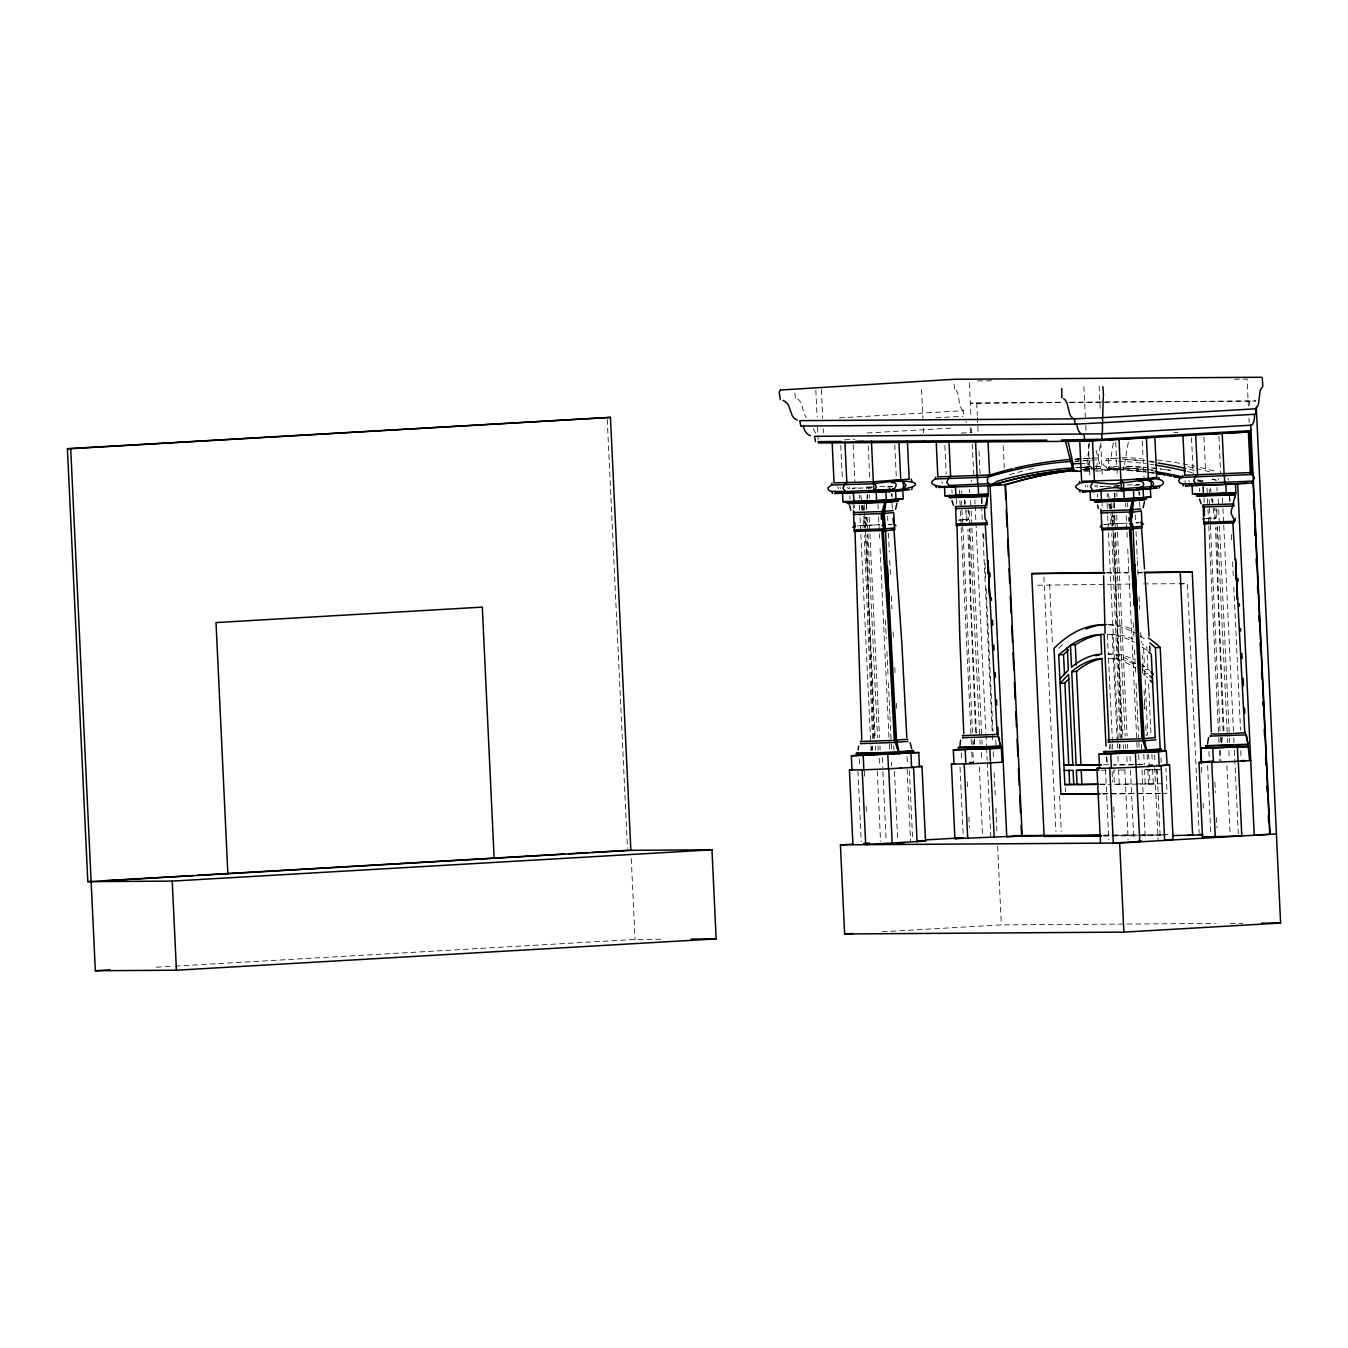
<?xml version="1.0" encoding="UTF-8"?>
<svg xmlns="http://www.w3.org/2000/svg" width="1348" height="1348" viewBox="0 0 1348 1348"><rect width="100%" height="100%" fill="white"/><g stroke="black" fill="none" stroke-linecap="round" stroke-linejoin="round"><path stroke-width="0.75" stroke-dasharray="5 3.75" d="M863.933 527.236L865.382 524.995L865.062 517.548M1111.51 525.602L1112.959 523.361L1112.639 515.913M872.139 746.27L872.072 750.078M1119.716 744.652L1119.649 748.443M871.752 750.095L871.735 746.286M1119.329 748.46L1119.312 744.669M864.877 527.169L866.781 524.894L866.461 517.447L866.191 524.658M1112.454 525.552L1114.358 523.277L1114.038 515.829M872.476 746.253L872.341 750.061M1120.053 744.618L1119.918 748.426M1114.139 515.829L1113.768 523.125M1221.642 742.529L1221.793 737.508M865.18 526.815L865.77 517.379M866.259 509.527L866.764 501.389M866.899 499.35L867.404 491.194M1112.74 525.198L1113.33 515.762M1113.836 507.91L1114.341 499.754M1114.459 497.715L1114.981 489.577M974.216 739.142L973.879 745.276M837.866 486.645L838.237 488.768M1085.443 485.027L1085.814 487.134M1120.07 737.946L1111.797 533.572M974.604 739.108L974.099 745.259M1222.181 737.491L1221.659 743.641M965.943 520.85L968.757 519.064L968.37 509.746M1094.424 469.896L1086.96 463.56L1089.605 442.869M1096.48 467.79L1100.524 443.896M1109.303 467.048L1108.983 469.003A1696.121 777.729 86.7 0 1 1117.003 469.323M1113.347 443.155L1110.752 458.505L1106.843 458.556L1106.438 460.527C1096.716 465.734 1112.555 470.233 1116.633 467.554M1095.924 471.16L1123.693 469.559L1123.878 466.172L1146.07 467.419M1128.293 442.296L1124.266 466.189L1146.238 467.436M966.887 520.8L966.971 509.83M1214.464 519.182L1216.351 517.362L1215.947 508.129M1213.554 518.812L1214.969 517.447L1214.548 508.213M880.075 524.709L863.209 525.535L862.804 527.287M891.348 487.049L892.376 486.409L879.789 486.577M1090.128 460.612L1088.224 464.453L1091.476 466.846L1091.897 468.716M1117.206 523.58L1110.786 523.9L1110.381 525.669M853.436 488.599L852.526 488.229L858.878 487.639L859.872 488.616M892.376 486.409L886.024 486.999M1100.103 486.611L1106.455 486.005L1107.449 486.999M1203.006 481.067L1202.113 480.697L1202.972 480.545M1103.658 524.49L1105.731 524.288M1139.094 484.926L1133.601 485.381M958.091 520.193L960.164 520.008M1205.668 518.576L1210.908 518.154M857.143 525.956L861.338 525.686M959.153 520.042L968.437 519.452M1104.72 524.338L1108.915 524.069M1206.73 518.424L1216.014 517.834M860.513 525.703L866.427 525.366M962.506 519.789L967.729 519.469M1108.09 524.086L1114.004 523.749M1060.707 402.26L970.324 403.187L1060.606 402.597M839.383 417.88L963.331 410.702L963.668 415.622L965.05 416.144M935.849 417.829L962.978 416.262M1069.015 402.53L1255.982 400.979L1069.116 402.209M867.152 432.994L953.188 428.007M844.64 439.836L855.053 439.229M961.293 433.079L971.706 432.472L970.729 432.472M1090.532 458.269L1075.182 459.129A1722.272 789.726 86.7 0 1 1079.125 458.91M1092.402 458.151L1097.997 457.831M1120.104 457.966L1110.752 458.505A1719.391 788.411 86.7 0 1 1116.666 458.775M1121.974 457.865L1125.698 457.646A1719.391 788.411 86.7 0 1 1141.503 458.489M1123.693 469.559L1101.131 469.694L1100.254 466.341L1077.338 467.621A1703.417 781.082 86.7 0 1 1085.292 467.234L1085.797 469.155L1091.408 468.834M1146.002 469.407A1696.104 777.729 86.7 0 0 1123.929 468.194L1108.983 469.003L1108.932 467.031L1120.525 466.408M1083.101 469.239L1095.149 468.615M1096.649 468.514L1100.76 468.278L1095.486 448.261M1083.286 470.738L1091.223 470.284M1093.194 470.166L1101.131 469.694M1106.573 467.133L1107.045 469.053L1116.818 469.323M1037.657 585.234L1131.056 584.004M1179.416 584.105L1187.42 583.633L1196.401 774.072M1135.471 663.705A216.539 99.297 86.7 0 0 1113.027 654.454L1108.309 654.083L1107.382 634.487L1117.273 634.554A262.22 120.242 86.7 0 1 1134.106 639.508M1108.309 654.083L1117.829 654.184A216.539 99.297 86.7 0 1 1133.904 659.678M1112.454 741.973L1108.511 658.447L1118.031 658.549A216.539 99.297 86.7 0 1 1134.106 664.059M1139.683 666.856L1144.469 666.569L1143.441 644.529L1142.464 643.872M1149.625 670.647L1147.906 669.282L1143.121 669.568L1142.447 655.28M1148.125 673.663L1143.323 673.933L1147.569 677.774M1142.936 764.501L1113.532 764.939L1142.245 764.754M1146.137 769.826L1149.339 769.641L1149.996 783.811L1135.639 783.913M1148.513 784.064L1147.839 769.893L1161.538 769.556M1159.937 769.641L1147.839 769.893M1124.03 770.045L1113.768 770.112L1114.442 784.283L1133.601 783.913M1162.212 783.727L1145.21 784.081L1144.536 769.91M1162.262 793.551L1167.065 793.281L1165.885 768.276M156.233 967.207L173.033 966.23M175.139 966.112L635.077 939.438L662.104 939.27M882.232 931.788L1001.345 924.88L1215.508 923.464M1093.279 468.733L1100.777 468.312M1075.738 459.095L1081.669 458.775M1083.051 458.691L1092.958 458.151M1075.198 461.117L1090.987 460.258M1075.721 467.722L1081.635 467.402M1083.607 467.284L1091.476 466.846M1082.495 469.34L1093.767 468.716M1085.797 469.155L1085.292 467.217M867.657 487.134L872.982 486.864M1120.542 485.246L1115.234 485.499L1116.296 487.016M869.409 525.198L879.688 524.743M1116.986 523.563L1122.362 523.31M871.937 487.774L852.526 488.229M1119.514 486.139L1100.356 486.645M1122.277 523.344L1127.653 523.075M1127.366 484.96L1139.448 484.69M889.006 524.406L892.073 524.355M888.13 524.473L891.011 524.423M1136.583 522.788L1139.65 522.738M1135.707 522.839L1138.588 522.788M1107.23 469.07L1117.273 469.492M977.704 380.911L992.431 380.81M1234.482 379.226L1247.102 379.142L1248.366 405.933M1173.822 432.489L1178.034 432.472M1080.001 463.594L1086.96 463.56M1084.635 471.244L1092.166 471.193M1106.472 572.479L1129.489 572.327M1137.847 572.277L1142.026 572.243M1107.028 573.102L1127.939 572.967M1138.403 572.883L1142.582 572.866M1143.576 583.92L1176.973 583.701M1179.062 583.701L1187.42 583.633M1103.506 764.754L1109.657 764.72M1145.227 769.657L1149.339 769.641M1100.996 770.197L1107.146 770.163M1100.322 784.132L1108.511 784.081M1099.614 784.384L1111.14 784.317M1114.442 784.283L1157.41 784.014L1156.5 764.653M1102.934 793.702L1162.92 793.298M1102.276 793.955L1108.477 793.905M1110.55 793.905L1135.37 793.736M1137.442 793.719L1160.19 793.568M1104.231 835.069L1160.914 834.698M1163.021 834.682L1171.412 834.631M1103.237 835.406L1113.667 835.339M1115.756 835.322L1140.812 835.153M1142.902 835.137L1165.851 834.985M1103.759 836.013L1110.027 835.979M1112.117 835.962L1137.156 835.794M1139.245 835.777L1160.122 835.642M1230.202 923.38L1242.805 923.296M1110.786 523.9L1110.904 514.211M863.209 525.535L863.327 515.846M1108.932 467.031L1116.97 467.335M1106.438 460.527L1116.548 460.949M1119.211 469.609L1146.305 472.188M1107.382 634.487L1112.471 634.841A262.22 120.242 86.7 0 1 1134.342 642.255M1108.511 658.447L1113.229 658.835A216.539 99.297 86.7 0 1 1135.673 668.069M1164.217 469.424L1160.173 468.919L1164.217 469.424A1688.656 774.308 86.7 0 1 1172.204 470.604L1168.194 470.014M1148.243 472.44L1154.056 473.3M1197.799 480.882L1201.186 481.826M1201.523 482.062L1198.102 479.905M970.577 432.405L969.987 427.03M954.569 388.864L953.98 383.388M1202.028 482.045L1199.922 479.888M963.331 410.702C956.676 405.478 961.326 394.256 954.67 388.932M797.46 398.941C804.031 403.018 801.521 412.32 806.441 417.56M1145.901 649.736L1142.059 647.124L1146.862 646.838L1147.906 669.282M1141.84 664.497L1144.469 666.569M1142.042 668.861L1147.367 673.41M1096.143 487.167L1094.728 485.196M795.421 398.064L794.545 390.549M848.583 488.802L847.336 487.538M868.719 488.633L867.657 487.049M1189.475 481.741L1188.7 480.461M942.522 483.359L941.746 482.079M1097.474 487.167L1096.665 485.179M849.897 488.785L849.088 486.813M1218.693 480.056L1218.238 478.742M971.756 481.657L971.285 480.36M1111.493 508.634L1110.466 503.95M863.916 510.252L862.905 505.567M1110.584 508.685L1109.741 504L1110.331 508.095M863.006 510.302L862.164 505.618M1087.836 487.016L1087.566 485.617M840.276 488.633L839.989 487.235M1109.505 508.735L1108.865 504.034M861.928 510.37L861.305 505.669M1213.065 501.692L1212.61 499.266M965.488 503.31L965.033 500.883M1117.526 486.948L1117.256 485.314M869.949 488.566L869.679 486.931M1212.24 501.742L1211.869 499.316M964.663 503.36L964.292 500.934M1229.41 496.334L1230.067 500.428M981.192 493.874L982.49 502.046M1210.453 487.942L1211.532 496.081M1211.801 498.12L1212.88 506.258M1213.149 508.28L1214.481 518.458M1108.46 493.857L1109.539 501.995M1111.409 516.233L1112.757 526.394M964.224 499.737L965.303 507.876M965.572 509.898L966.92 520.075M860.883 495.491L861.962 503.613M862.231 505.652L862.771 509.729M863.832 517.851L865.18 528.028M1138.824 491.868L1139.009 494.362M1139.565 501.81L1139.936 506.781M891.247 493.503L891.432 495.98M891.988 503.444L892.376 508.415M1249.579 401.35L1249.781 405.546M1248.939 418.284L1249.141 422.413M1229.561 496.873L1229.865 503.158M1231.347 534.667L1231.735 543.076M1232.628 561.981L1233.42 578.781M1233.824 587.189L1240.548 730.026M1240.75 750.684L1241.12 758.638M1222.451 498.002L1222.838 506.41M1222.939 508.516L1223.63 523.243M1223.731 525.349L1233.656 735.671M1233.757 737.777L1234.246 748.292M1234.347 750.381L1238.306 834.513M1218.912 436.179L1220.631 472.71M1218.204 498.929L1218.592 507.337M1218.693 509.426L1219.384 524.136M1219.485 526.242L1229.393 736.294M1229.494 738.384L1229.696 742.596M1216.907 487.555L1217.075 491.009M1228.87 750.769L1229.241 758.705M1216.705 509.561L1217.109 517.952M1217.497 526.36L1227.405 736.412M1227.506 738.519L1227.708 742.714M1226.916 765.63L1230.134 834.041M1209.24 489.324L1209.409 492.795M1209.156 499.636L1209.442 505.938M1209.544 508.044L1210.234 522.738M1210.335 524.844L1220.243 734.896M1220.344 737.002L1220.648 743.304M1220.479 750.752L1220.951 760.761M1206.999 488.347L1207.387 496.721M1207.488 498.811L1207.875 507.202M1207.976 509.291L1208.667 523.968M1208.768 526.057L1218.659 735.62M1218.76 737.71L1219.249 748.191M1219.35 750.28L1219.839 760.761M1203.949 437.038L1205.584 471.547M1214.902 782.295L1215.39 792.658M1216.57 817.545L1217.059 827.908M1199.467 488.161L1199.636 491.632M1208.92 751.426L1209.207 757.424M1207.606 765.63L1210.824 834.041M1191.514 437.763L1193.25 474.311M1201.456 767.45L1201.843 775.858M1203.141 803.189L1203.528 811.614M1185.061 480.545L1185.313 485.836M1196.485 776.178L1198.069 809.659M1198.17 811.749L1199.164 832.676M1160.999 758.082L1161.201 762.277M1142.245 441.099L1143.963 477.647M1156.988 769.017L1160.207 837.428M1154.646 754.998L1155.017 763.002M1154.714 767.737L1158.134 840.293M1139.582 492.037L1139.734 495.491M1148.597 683.975L1151.04 735.553M1151.917 754.122L1152.304 762.378M1152.641 769.607L1153.315 783.795M1144.688 670.95L1147.721 735.368M1148.597 754.071L1149.086 764.451M1144.098 690.446L1144.974 709.014M1145.749 725.51L1146.238 735.823M1147.114 754.391L1147.502 762.648M1135.218 514.801L1135.522 521.103M1136.01 531.601L1137.308 558.914M1137.392 561.004L1138.184 577.803M1139.077 596.709L1139.683 609.313M1140.762 632.431L1141.267 642.929M1142.447 668.136L1142.851 676.544M1144.132 703.841L1144.435 710.143M1143.795 754.341L1144.284 764.737M1141.301 744.214L1141.604 750.516M1142.026 769.893L1145.261 838.304M1127.568 502.77L1127.754 506.983M1133.213 622.506L1134.005 639.306M1134.494 649.82L1135.69 675.028M1136.078 683.419L1137.56 714.929M1137.661 717.035L1138.757 740.136M1138.858 742.243L1139.144 748.544M1138.656 754.61L1139.127 764.552M1125.58 502.905L1125.765 507.101M1126.17 515.509L1126.861 530.202M1126.962 532.308L1127.265 538.61M1127.754 549.108L1136.768 740.254M1136.87 742.36L1137.173 748.662M1115.723 442.178L1117.357 476.686M1130.028 756.009L1130.399 763.996M1130.483 770.096L1133.702 838.507M1116.852 492.947L1117.02 496.418M1116.7 515.34L1117.391 530.05M1117.492 532.157L1127.097 735.907M1127.501 744.298L1127.686 748.511M1114.914 493.452L1115.082 496.923M1126.877 756.683L1127.248 764.619M1114.122 502.871L1114.611 513.369M1114.712 515.475L1115.403 530.168M1115.504 532.275L1125.108 736.025M1125.513 744.433L1125.698 748.629M1124.822 769.472L1128.141 839.956M1111.763 502.989L1112.049 509.291M1112.151 511.398L1112.858 526.091M1112.943 528.197L1122.749 736.16M1123.154 744.551L1123.356 748.763M1107.163 493.503L1107.331 496.974M1107.045 503.444L1107.551 513.959M1107.652 516.048L1108.342 530.758M1108.444 532.864L1118.351 742.917M1112.167 634.2L1113.094 653.797M1113.313 658.178L1117.239 741.686M1117.34 743.776L1117.543 747.955M1117.93 756.312L1118.335 764.653M1118.57 769.843L1119.244 784.014M1099.109 385.932L1100.271 410.382M1100.777 443.037L1102.411 477.546M1112.538 744.062L1112.841 750.314M1110.718 743.826L1111.022 750.078M1112.134 771.629L1112.521 782.025M1113.785 806.862L1114.274 817.225M1097.474 494.076L1097.643 497.53M1109.269 744.719L1109.455 748.881M1106.91 757.34L1107.298 765.344M1106.523 756.632L1106.91 764.973M1105.495 769.472L1108.831 839.939M1088.341 443.762L1089.959 478.27M1083.893 386.556L1085.342 417.206M1085.73 425.446L1086.016 431.63M1065.409 787.704L1065.611 791.866M1049.637 584.543L1052.502 645.237M1059.612 795.91L1061.297 831.48M1043.925 577.096L1055.922 831.497M1003.215 445.716L1004.26 468.042M995.734 739.917L996.037 746.219M981.984 498.49L982.288 504.792M983.669 534.196L984.074 542.604M985.051 563.599L985.759 578.309M986.247 588.806L992.987 731.644M976.727 402.816L977.317 415.42M977.418 417.526L978.109 432.236M979.002 451.159L980.097 474.277M981.277 499.501L981.479 503.697M981.58 505.803L982.271 520.513M982.861 533.117L992.28 732.79M992.381 734.879L992.785 743.287M993.173 751.695L993.543 760.255M994.167 772.724L995.363 797.932M995.852 808.446L997.048 833.671M997.621 846.123L1001.345 924.88M969.38 383.017L970.931 415.993M971.52 428.344L971.706 432.607M972.245 443.88L973.677 474.328M974.874 499.619L975.076 504.068M975.177 505.938L975.868 520.884M975.969 522.754L985.894 733.16M985.978 735.182L986.483 745.764M986.584 747.803L987.174 760.474M987.275 762.53L990.746 836.131M970.627 500.546L971.032 508.954M971.116 511.044L971.824 525.754M971.908 527.86L981.816 737.912M981.917 740.018L982.119 744.214M969.347 489.172L969.498 492.627M981.293 752.386L981.664 760.339M969.145 511.178L969.835 525.889M969.937 527.978L979.827 738.03M979.929 740.136L980.131 744.332M979.339 767.248L982.557 835.659M961.68 490.958L961.832 494.413M961.579 501.254L961.882 507.556M961.966 509.662L962.674 524.372M962.758 526.461L972.481 732.318M972.868 740.726L973.071 744.922M972.902 752.386L973.374 762.378M959.422 489.964L959.81 498.339M959.911 500.445L960.315 508.819M960.416 510.909L961.107 525.585M961.191 527.675L971.082 737.238M971.183 739.327L971.672 749.808M971.773 751.898L972.178 760.289M967.241 781.84L967.628 790.13M968.892 817.09L969.38 827.453M951.907 489.779L952.059 493.25M961.343 753.043L961.714 761.047M944.847 445.48L946.195 473.889M960.029 767.248L963.247 835.659M921.56 389.42L922.908 418.268M923.397 428.563L923.599 432.691M894.769 444.756L896.386 479.281M909.411 770.652L912.63 839.063M907.069 756.632L907.44 764.619M907.153 769.354L910.574 841.91M892.005 493.654L892.174 497.126M887.641 516.419L887.843 520.614M888.433 533.218L889.326 552.124M889.731 560.532L890.421 575.242M891.416 596.237L892.005 608.841M893.101 631.942L893.488 640.351M894.769 667.664L895.072 673.966M896.454 703.37L896.757 709.671M893.741 745.832L893.926 750.044M894.465 771.511L897.684 839.922M885.434 619.928L886.327 638.834M886.917 651.438L888.012 674.539M888.399 682.947L889.899 714.457M889.983 716.563L891.18 741.771M891.281 743.86L891.584 750.162M891.365 762.193L891.55 766.169M878.003 504.523L878.205 508.735M878.593 517.126L879.284 531.837M879.385 533.943L879.587 538.138M880.075 548.636L889.191 741.889M889.292 743.995L889.596 750.297M868.247 445.834L869.78 478.304M882.451 757.627L882.923 767.619M882.906 771.73L886.125 840.124M869.275 494.581L869.443 498.035M869.123 516.975L869.814 531.668M869.915 533.774L879.519 737.524M879.924 745.933L880.109 750.128M867.337 495.087L867.505 498.541M879.3 758.301L879.671 766.254M866.545 504.489L866.747 508.685M867.135 517.093L867.826 531.803M867.927 533.892L877.531 737.642M877.936 746.051L878.138 750.246M877.245 771.09L880.564 841.573M864.186 504.624L864.489 510.926M864.59 513.015L865.281 527.725M865.382 529.831L875.189 737.777M875.577 746.185L875.779 750.381M872.544 738.519L864.22 535.207M859.586 495.137L859.754 498.608M859.485 505.079L859.973 515.576M860.075 517.683L860.765 532.376M860.866 534.482L870.774 744.534M870.875 746.64L871.061 750.836M853.2 444.671L854.918 481.202M864.456 771.174L864.843 779.464M866.107 806.424L866.511 814.714M849.897 495.693L850.066 499.164M859.35 758.975L859.721 766.961M857.935 771.09L861.254 841.573M840.764 445.396L842.399 479.905M821.37 389.538L822.735 418.386M823.224 428.681L823.409 432.809M815.826 390.111L817.09 416.903M817.579 427.198L818.152 439.549M631.268 858.625L635.077 939.438M607.24 419.498L627.46 848.246M1223.95 730.869L1218.525 601.309L1216.823 527.489M1223.108 730.919L1215.424 527.574M976.373 732.486L970.948 602.927L969.246 529.107M975.531 732.537L967.864 529.208M874.38 738.401L868.955 608.841L867.236 535.038M873.538 738.468L865.854 535.122M853.217 504.691L853.385 508.803M1113.431 533.488L1121.115 736.834A2.292 1.045 86.7 0 1 1121.014 737.996M1114.813 533.404L1116.532 607.223L1121.957 736.783A2.308 1.382 86.4 0 1 1121.789 738.064M1204.084 497.614L1204.185 502.602M1108.528 458.421L1108.73 468.986M1102.091 503.529L1102.142 506.022M956.524 499.232L956.608 504.219M854.514 505.163L854.565 507.657M1058.82 648.118A271.824 124.639 86.7 0 1 1063.437 643.704M1108.41 624.394A271.824 124.639 86.7 0 1 1134.578 630.139M1108.831 624.865A271.824 124.639 86.7 0 1 1136.718 633.931M1140.155 635.986A271.824 124.639 86.7 0 1 1146.996 640.721M866.494 487.049A3.505 1.601 86.7 0 1 866.393 488.583M1114.071 485.432A3.505 1.601 86.7 0 1 1113.97 486.948M1125.024 469.778A1696.121 777.729 86.7 0 1 1145.092 471.716M1151.108 472.508A1696.121 777.729 86.7 0 1 1157.123 473.401M1118.57 467.672A1696.93 778.116 86.7 0 1 1145.851 470.25M1148.007 469.576A1696.104 777.729 86.7 0 1 1154.023 470.166M1122.598 459.095A1719.391 788.411 86.7 0 1 1142.346 460.848M1150.248 461.859A1719.391 788.411 86.7 0 1 1154.191 462.415M1189.644 469.39A1719.391 788.411 86.7 0 1 1195.524 470.873M1118.503 461.067A1713.931 785.901 86.7 0 1 1146.07 463.678M1150.013 464.218A1713.931 785.901 86.7 0 1 1153.939 464.807M1187.318 471.463A1713.931 785.901 86.7 0 1 1195.137 473.451M1009.534 474.749A1715.263 786.507 86.7 0 1 1026.704 470.098M1028.625 469.626A1715.263 786.507 86.7 0 1 1034.388 468.295M1075.064 461.572A1715.263 786.507 86.7 0 1 1078.973 461.185M1082.865 460.831A1715.263 786.507 86.7 0 1 1098.519 459.82M1212.29 479.13A1686.264 773.213 86.7 0 1 1216.284 480.208M1157.292 459.988A1719.391 788.411 86.7 0 1 1180.983 463.493M1182.954 463.864A1719.391 788.411 86.7 0 1 1194.766 466.24M1200.664 467.571A1719.391 788.411 86.7 0 1 1216.368 471.581M1074.457 459.651A1719.391 788.411 86.7 0 1 1078.383 459.247M1084.264 458.708A1719.391 788.411 86.7 0 1 1090.144 458.286M1118.789 469.424A1691.521 775.622 86.7 0 1 1145.969 471.851M1149.844 472.373A1691.521 775.622 86.7 0 1 1153.72 472.929M1084.533 469.289A1698.194 778.689 86.7 0 1 1092.453 468.716M1096.43 468.497A1698.194 778.689 86.7 0 1 1100.389 468.329M1084.803 469.289A1696.104 777.729 86.7 0 1 1100.777 468.346M1125.378 459.651A1715.263 786.507 86.7 0 1 1145.042 460.746M1148.985 461.1A1715.263 786.507 86.7 0 1 1154.882 461.69M1188.313 466.88A1715.263 786.507 86.7 0 1 1194.193 468.11M1196.148 468.531A1715.263 786.507 86.7 0 1 1209.847 471.834M1125.024 467.823A1699.44 779.262 86.7 0 1 1149.187 470.284M1151.192 470.553A1699.44 779.262 86.7 0 1 1155.219 471.143M1197.344 479.972A1699.44 779.262 86.7 0 1 1205.314 482.196M1228.449 480.158A3.505 1.601 86.7 0 1 1228.028 478.338M1212.004 479.062A1688.656 774.308 86.7 0 1 1215.98 480.141M1084.365 467.335A1700.519 779.751 86.7 0 1 1092.301 466.779M1096.278 466.56A1700.519 779.751 86.7 0 1 1100.254 466.374M815.793 433.112A10.986 8.206 86 0 1 813.215 427.788M966.297 422.75A10.413 4.769 86.7 0 1 965.943 421.553M976.323 732.503A2.308 1.382 86.4 0 1 976.34 733.026M1156.079 468.413L1150.198 467.807L1156.213 468.43"/><path stroke-width="1.5" d="M1250.944 429.54L1250.725 430.501M883.698 524.642L884.035 515.543M1131.275 523.024L1131.612 513.925M987.376 498.305L986.921 504.978M1234.903 497.884L1235.324 494.834L1197.53 496.115L1198.608 495.912M858.171 749.977L858.575 746.169M874.043 492.222L873.538 481.809M1102.681 422.935L1102.495 417.678L1255.847 408.781L1258.409 404.585L1260.228 390.094L1262.756 386.404L1262.351 378.215L1261.694 377.255L954.519 379.26L780.829 390.01M1103.473 395.924L1102.967 386.64M1224.793 484.555L1224.304 474.21M861.76 739.698L855.053 532.578M1140.324 487.336L1139.363 489.476L1136.381 489.796L1137.611 489.796M1101.939 439.094L1101.754 433.837L1250.742 425.193M1102.731 417.021L1103.22 396.952M1235.341 520.749L1235.223 518.239M977.839 486.257L977.351 475.861M959.961 745.309L960.568 740.254M1207.538 743.692L1208.6 737.541M896.959 503.242L895.577 509.224M1144.536 501.625L1143.138 507.606M885.973 500.142L884.254 515.003L885.451 528.804L854.261 529.865L855.121 529.713M1133.55 498.524L1132 517.497M1128.95 512.83L1140.93 510.993M852.745 527.27L854.952 526.158M898.779 500.765L884.692 502.433L881.39 514.464A2.241 1.331 86.4 0 0 881.221 515.728L881.39 519.3M1146.356 499.131L1132.269 500.816L1129.793 512.021M1149.777 488.97C1158.421 472.592 1128.697 484.623 1121.25 482.129C1112.302 488.313 1081.264 475.844 1075.468 486.864C1083.657 497.614 1110.836 484.033 1121.553 488.734C1125.782 488.043 1123.238 480.461 1120.929 480.107L1081.635 481.27L1079.714 440.661L1102.698 440.156M885.451 528.82L887.27 572.26M987.983 494.227L987.764 496.452L949.952 497.732L951.031 497.53M1061.702 388.359L1061.904 397.795M1059.865 678.988L1068.357 670.057L1067.296 647.613M1074.07 764.939L1063.943 765.26L1072.84 765.209L1068.56 674.438L1060.084 683.352L1064.869 683.082L1069.015 678.549M845.516 482.938L842.938 488.38L845.584 491.514L873.976 490.369C929.53 491.75 929.126 474.884 873.673 483.747L831.564 484.994L827.975 487.757L828.43 489.863L830.806 491.346L845.584 491.514L846.005 493.435M1097.575 784.401L1064.853 784.62L1058.736 654.842L1071.407 644.58A262.22 120.242 86.7 0 1 1095.705 634.942L1104.063 634.251L1109.067 740.541M1058.736 654.842L1063.538 654.555L1068.492 649.989M1100.76 765.024L1076.142 765.175L1071.744 671.675L1074.171 669.568A216.539 99.297 86.7 0 1 1097.205 658.936L1101.889 658.498L1106.017 746.185M1071.744 671.675L1076.53 671.388L1078.973 669.282A216.539 99.297 86.7 0 1 1102.007 658.65M989.264 475.035C985.388 479.821 987.275 489.004 997.2 481.236A1696.93 778.116 86.7 0 1 1073.766 467.857M1100.76 634.52L1101.687 654.117L1097.002 654.555A216.539 99.297 86.7 0 0 1073.968 665.187L1071.525 667.294L1070.497 645.254L1076.193 644.31A262.22 120.242 86.7 0 1 1100.507 634.672M780.239 390.195L779.178 392.133L780.324 399.648M874.852 490.301L876.335 486.982L874.127 481.725L834.058 482.887L832.137 442.279M1253.017 481.101L1254.483 477.782L1252.696 474.496L1182.314 477.377L1179.601 478.776L1178.641 480.865L1179.803 482.837L1182.634 483.983L1253.017 481.101L1269.782 834.311L1254.23 835.187L1237.649 483.494L1252.781 483.073M1255.713 414.207L1255.847 408.781M893.454 488.498L891.904 489.324C891.365 493.941 901.778 481.489 891.635 482.702L891.011 480.815A2.174 2.056 83.7 0 0 890.472 480.764L889.343 480.815M1182.752 475.406L1182.314 477.377M1150.467 488.97L1150.703 487.049C1160.342 480.966 1142.599 477.63 1139.212 481.084L1138.706 479.231A2.174 2.056 83.7 0 0 1138.049 479.147L1136.92 479.197M1149.659 489.054L1144.84 489.105M949.312 476.922L946.734 482.382L949.38 485.499L988.977 483.696L989.314 485.634M1093.093 481.303L1090.515 486.763L1093.582 491.801M1196.266 475.305L1193.688 480.764L1196.771 485.802M1202.871 519.047L1204.539 518.626M1223.714 484.606L1192.087 485.516L1192.491 494.177L1226.191 493.183L1225.77 484.522L1235.459 483.966L1235.863 492.627L1232.358 506.629A2.191 0.994 86.7 0 0 1232.19 508.095C1228.298 515.661 1237.009 518.104 1233.1 523.715A2.224 1.011 86.7 0 0 1232.982 524.979L1235.071 559.824M1101.838 528.248L1133.028 527.186L1132.371 523.462M832.002 483.022L831.564 484.994M935.798 477.024L935.36 478.978C922.723 485.499 946.751 488.262 949.38 485.499L949.818 487.42M1139.127 489.712L1139.481 487.69C1145.345 487.723 1145.025 480.596 1139.212 481.084M902.823 490.621L905.923 485.28L902.402 480.158M987.241 477.445L988.084 477.091A1713.931 785.901 86.7 0 1 1071.272 461.387M893.758 512.712L894.651 529.579L882.182 531.331A2.241 1.331 86.4 0 0 882.013 532.595L887.86 616.306L894.213 738.367A2.308 1.382 86.4 0 0 894.904 740.322L898.695 752.218L913.91 750.971L912.343 750.482M911.72 489.627L912.158 487.656M1079.58 481.404L1079.141 483.376M1159.297 487.993L1159.735 486.021C1170.367 481.64 1154.73 475.945 1150.4 480.444L1149.895 478.506M891.466 491.346L888.804 491.43L890.034 491.413L889.579 487.892M991.184 485.55L999.205 483.14A1698.194 778.689 86.7 0 1 1073.53 469.845M944.51 487.134L944.931 495.794L988.303 494.244L987.882 485.583L999.744 483.056A1691.521 775.622 86.7 0 1 1074.12 469.829M883.007 530.522L883.749 526.697L881.963 525.383M1159.92 748.865L1161.487 749.353L1146.272 750.6L1143.407 738.721L1142.497 738.637A2.308 1.382 86.4 0 1 1141.84 736.749L1134.106 592.278L1132.438 564.896L1134.308 605.623L1129.59 530.977A2.241 1.331 86.4 0 1 1129.759 529.713L1131.376 525.535L1129.439 523.698M1132.236 511.886L1101.114 512.931L1101.973 512.779M1133.028 527.203L1135.404 580.584M988.522 475.069L988.084 477.091M1101.67 524.692L1100.238 527.001M847.993 503.09L846.881 503.293L886.057 501.978M849.038 503.461L847.959 503.647L885.754 502.383M898.223 499.232L898.695 498.929M949.919 495.339L949.43 495.66M854.312 512.358L853.436 512.51L884.642 511.448M950.003 497.176L948.874 497.378L988.067 496.064M956.305 506.444L955.446 506.595L986.635 505.534M956.406 508.482L955.53 508.634L986.736 507.573M853.469 510.858L854.329 531.432L855.205 531.281M894.583 528.012L882.94 528.955M1095.486 499.636L1095.014 499.94M955.564 507L956.339 525.518L957.198 525.366M1095.57 501.473L1094.458 501.675L1133.634 500.361M1096.615 501.827L1095.52 502.012L1133.331 500.748M1145.8 497.614L1150.788 497.159L1150.366 488.498M1101.889 510.74L1101.013 510.892L1132.202 509.83M1197.58 495.559L1196.451 495.761L1235.644 494.446M1203.983 506.865L1203.107 507.016L1234.313 505.955M1101.046 509.241L1101.906 529.815L1102.782 529.646M1141.335 511.094L1142.228 527.961L1130.584 528.888M1204.708 522.182L1203.831 522.333L1233.656 521.339M1203.141 505.382L1203.899 523.9L1204.775 523.749M861.406 741.349L860.378 741.518L896.605 740.305L899.369 754.105M858.019 752.976L856.822 753.195L898.695 752.218L855.98 753.65L857.227 753.431M963.416 735.418L962.388 735.604L998.565 734.357M963.517 737.524L962.472 737.71L997.941 736.53L1001.379 748.191L1002.036 762.193L1003.249 762.176L990.477 762.85M913.034 750.6L898.156 751.813M960.029 747.062L958.832 747.281L1000.688 746.303L957.99 747.719L959.22 747.517M959.321 749.404L958.074 749.623L1000.772 748.191M1108.983 739.715L1107.955 739.9L1144.182 738.67L1146.946 752.487M1109.084 741.821L1108.056 742.007L1144.284 740.777M1156.079 739.799L1142.868 740.861L1142.666 738.738L1155.388 737.592M1105.596 751.358L1104.4 751.561L1145.985 750.179M1104.804 751.796L1103.557 752.016L1146.272 750.6L1142.868 740.861M1210.976 733.801C1215.205 734.66 1241.862 732.975 1245.198 732.689A2.292 1.045 86.7 0 1 1244.676 730.784L1235.543 558.914L1237.447 599.641L1236.857 589.683M1104.888 753.701L1103.658 753.92L1161.588 751.24L1158.252 751.089M1211.077 735.907L1210.049 736.092L1246.277 734.862M1160.611 748.983L1145.733 750.196M1207.606 745.444L1206.393 745.663L1247.978 744.264L1249.613 760.558L1250.826 760.558M1206.797 745.882L1205.567 746.101L1248.265 744.686L1245.299 732.756M841.304 492.694L834.547 493.452L876.2 492.054L876.604 500.715L853.891 501.641L842.921 501.709L842.517 493.048L853.469 492.98L853.891 501.641M1087.179 491.262L1082.124 491.835L1131.528 489.981M1108.814 439.903L1151.462 437.342M871.431 441.116L873.352 481.725L909.175 479.197L907.356 440.611M868.769 492.323L902.806 490.116L903.211 498.777L876.604 500.715M909.681 489.762L888.804 491.43M842.921 501.709L849.813 501.591M944.931 495.794L951.823 495.676M1119.009 439.499L1120.929 480.107L1148.328 478.506L1156.753 477.563L1154.832 436.954M1159.735 486.021L1122.109 488.717L1122.513 490.638L1137.476 489.796L1137.055 487.858M1126.625 498.895L1133.87 498.541L1133.466 489.863L1148.563 488.701M1192.053 485.078L1185.313 485.836L1247.018 483.41M1150.788 497.159L1101.451 500.007L1101.046 491.346L1090.094 491.43L1090.498 500.091L1097.39 499.973M851.987 769.843L851.329 755.857L857.193 755.183M851.329 755.857L918.763 752.555L919.42 766.54M953.996 763.928L953.322 749.943L959.203 749.269M852.913 844.606L849.409 769.978L852.779 769.59M892.224 843.444L888.703 768.815L862.181 769.893L865.702 844.522L925.52 841.051L921.998 766.422L911.585 767.433L910.928 753.448M1021.11 825.414L1021.615 835.929L954.923 838.675L951.402 764.063L954.772 763.676M1099.564 768.225L1098.906 754.223L1104.77 753.566M1158.505 751.813L1166.323 750.937L1166.997 764.923L1159.162 765.816L1158.505 751.813L1098.906 754.223M1201.557 762.311L1200.9 748.325L1204.809 747.87M1100.49 842.972L1096.969 768.343L1100.339 767.972M1161.15 765.748L1169.575 764.788L1173.097 839.416L1164.672 840.377L1161.15 765.748L1136.061 767.147M1215.273 836.973L1211.768 762.345L1238.273 761.283L1241.794 835.912L1202.5 837.057L1198.979 762.429L1213.621 761.115M1203.511 762.092L1209.392 761.418M954.923 838.675L963.348 837.731M1202.5 837.057L1207.555 836.485M1142.969 497.867L1147.822 497.21M891.062 499.822L900.245 498.844M1138.639 498.187L1144.334 497.833M892.157 499.788L885.215 500.192L885.299 502.029M884.692 502.433L897.768 501.22M882.114 511.6L893.252 510.572M882.215 513.639L893.353 512.611M1139.734 498.17L1132.792 498.558L1132.876 500.394M1132.269 500.816L1145.345 499.586M1129.691 509.965L1140.829 508.954M1130.517 527.321L1141.655 526.31M894.92 740.271L907.811 739.21M895.291 742.495L907.912 741.316M865.18 754.678L869.258 754.425M67.4 448.699L70.703 448.682L95.337 970.745L176.419 970.206L716.159 938.899L711.963 849.796L172.224 881.103L87.822 881.659L67.4 448.699L610.459 417.375L630.864 850.335L91.125 881.626M70.703 448.682L610.459 417.375M801.1 426.035L1076.884 424.131L1255.611 414.24M1061.415 440.021L1101.619 439.229L1250.961 430.635M1201.809 434.326L1249.596 431.916L1086.471 441.217L818.32 442.97L818.253 441.622L841.068 441.47M936.237 442.363L937.854 476.872L989.954 475.001L997.571 472.71A1722.272 789.726 86.7 0 1 1012.921 468.649M1077.338 471.075L1073.362 471.311L1065.19 440.307M988.657 477.091L935.36 478.978M977.654 486.291L997.571 485.128M889.899 491.413L873.858 492.306L889.899 491.413L889.478 489.493L874.532 490.352L874.953 492.256M991.319 485.566L1006.147 484.673A1696.104 777.729 86.7 0 1 1072.873 470.486M1182.904 434.663L1184.808 475.254L1251.5 472.508M1252.225 482.837L1253.421 482.769M1116.346 490.706L1137.476 489.762M1226.191 493.183L1235.863 492.627L1228.618 492.98M1101.67 836.03L1044.127 836.4L1031.726 573.591L1104.383 572.496M1144.671 572.849L1192.239 571.923L1201.253 763.254M1149.81 642.912A271.824 124.639 86.7 0 1 1155.388 647.731L1160.19 647.461L1165.093 751.611M864.927 754.627L868.786 754.408M953.322 749.943L1001.379 748.191M969.515 762.597L973.374 762.378M1200.9 748.325L1248.956 746.573M1076.142 765.175L1101.451 764.771M1098.266 784.148L1077.069 784.536L1076.395 770.365L1097.592 769.978M1250.708 760.558L1238.054 761.232L1237.397 747.247M1064.853 784.62L1074.996 784.3M1103.608 624.663A271.824 124.639 86.7 0 0 1054.035 648.405L1060.91 794.225L1098.805 793.719M87.822 881.659L92.018 881.407M102.515 880.8L192.831 875.56M197.027 875.324L564.559 854.009M568.755 853.756L587.661 852.661M591.856 852.425L627.561 850.352L711.963 849.796M1256.285 407.281L1280.6 923.043L1123.878 932.125L844.623 933.962L840.411 844.859L852.947 844.134M863.377 843.528L869.645 843.157M926.025 839.888L961.512 837.833M1044.127 836.4L1056.124 835.709L1013.207 835.996M1049.485 836.367L1101.148 835.406M1187.268 835.457L1193.25 835.12M1172.642 835.558L1202.618 834.85M840.411 844.859L1119.666 843.022L1276.404 833.94M95.337 970.745L110.031 969.886M844.623 933.962L852.981 933.49M901.576 480.158L888.652 480.848M891.517 481.118L901.863 480.528L903.733 485.398L902.267 490.504L897.263 490.739M999.828 484.572L990.072 485.111L1006.771 836.805L1022.205 835.929L1005.507 484.235M1149.524 480.495L1149.069 478.506L1136.229 479.231M1139.043 479.433L1149.423 478.894M1136.381 489.796L1157.241 488.128L1153.602 488.161M981.041 494.598L988.303 494.244L984.798 508.263A2.191 0.994 86.7 0 0 984.613 509.713L985.051 518.862L986.736 521.187L985.523 525.332A2.224 1.011 86.7 0 0 985.405 526.596L988.253 573.877M879.048 500.512L886.293 500.159L885.889 491.498M884.726 513.487L853.537 514.548M1234.212 503.916L1203.006 504.978M987.461 522.889L956.254 523.951M987.528 524.456L956.339 525.518M885.535 530.371L854.329 531.432M1233.74 522.906L1203.899 523.9M1133.095 528.736L1101.906 529.815M896.555 740.288L895.628 740.221L895.931 742.445L898.274 751.813M896.706 742.411L860.479 743.624M1248.349 746.573L1205.651 748.005M973.997 494.969L981.344 494.615M879.334 500.529L864.776 501.203M1228.904 492.997L1214.363 493.654M1126.911 498.912L1112.353 499.569M966.786 495.289L974.099 494.935M872.105 500.849L858.171 501.439M1119.683 499.232L1105.748 499.822M1137.51 751.746L1141.25 751.594M800.796 425.985L799.752 420.643L1074.44 418.84L1102.495 417.678M815.54 441.672L814.495 436.331L1101.754 433.837M1122.513 490.638L1121.435 490.672L1121.115 480.208M841.27 442.228L863.276 441.453M990.696 762.901L964.191 763.979L967.712 838.591M1148.631 765.209L1152.709 765.041M1136.28 767.197L1109.758 768.259L1113.28 842.888L1139.785 841.809L1135.387 753.161M967.291 495.221L954.586 495.693M1207.741 493.907L1214.868 493.604M961.04 495.457L950.407 495.761M852.593 501.608L859.047 501.372M1208.617 493.84L1204.017 493.975L1205.955 493.958M1100.17 499.973L1106.624 499.754M1202.163 494.076L1194.985 494.025M848.398 501.675L853.773 501.523M1095.975 500.057L1101.35 499.906M855.576 441.369L1046.84 440.122M1067.886 440.543L1073.042 463.645L1080.001 463.594M1080.877 471.261L1073.362 471.311L1073.042 463.645M1153.096 477.596L1156.753 477.563M1235.459 483.966L1237.784 483.949M951.823 487.083L955.479 487.066L955.884 495.727M938.36 487.454L978.21 486.139L978.614 494.8M1121.435 490.672L1122.53 490.655M947.425 495.643L949.363 495.643M956.44 495.592L958.377 495.575M897.734 498.811L903.211 498.777M886.293 500.159L882.788 514.178A2.191 0.994 86.7 0 0 882.62 515.627L883.058 524.776L884.743 527.102L883.53 531.247A2.224 1.011 86.7 0 0 883.412 532.511L885.501 567.356M1133.87 498.541L1130.45 512.375A2.191 0.994 86.7 0 0 1130.18 514.009L1130.618 523.159L1132.32 525.467L1131.09 529.629A2.224 1.011 86.7 0 0 1130.989 530.893L1133.078 565.722M845.415 501.574L846.797 501.456M854.447 501.507L856.384 501.49M1092.992 499.94L1094.93 499.923M1102.024 499.889L1103.961 499.872M1090.498 500.091L1101.451 500.007M1144.115 572.243L1192.239 571.923M1031.726 573.591L1104.939 573.102M912.815 752.588L918.763 752.555M1158.421 750.988L1166.323 750.937M1241.205 760.626L1245.417 760.592M951.402 764.063L965.859 763.844L965.202 749.859M1198.979 762.429L1213.436 762.227L1212.779 748.241M918.342 766.439L921.998 766.422M1165.919 764.822L1169.575 764.788M900.026 768.107L901.138 768.09M1147.603 766.473L1148.715 766.473M849.409 769.978L863.866 769.775L863.209 755.773M1096.969 768.343L1111.443 768.141L1110.769 754.155M1064.179 770.449L1073.075 770.382L1073.749 784.553M1076.395 770.365L1098.957 770.214M1060.91 794.225L1100.204 793.972M1013.932 835.659L1100.019 835.086M1198.709 834.446L1202.905 834.412M918.224 841.101L925.52 841.051M896.42 842.77L904.66 842.719M1137.83 841.186L1141.941 841.169M1261.711 923.161L1280.6 923.043M691.221 939.067L716.159 938.899M892.309 529.478L894.651 529.579M1141.486 522.754L1143.593 524.086M893.909 524.372L896.016 525.703M913.287 752.74L856.081 755.537M1158.808 477.495L1159.432 479.416M1183.258 485.887L1182.634 483.983M1080.068 491.902L1079.445 489.981M911.231 479.13L911.855 481.051M936.304 487.504L935.68 485.6M832.491 493.52L831.885 491.599M1143.39 738.721L1143.34 738.704A2.292 1.045 86.7 0 1 1142.666 736.699L1133.55 564.829L1135.252 601.478M987.191 483.073L988.994 484.067M783.036 400.44L785.328 401.704A10.969 10.953 -72.7 0 1 788.782 406.034L792.186 415.605A10.969 10.953 -72.7 0 0 794.949 418.739L797.275 420.071M1075.148 424.165L1074.44 418.84M1084.719 439.92L1083.96 434.561M1063.623 398.604L1065.089 399.884A10.969 6.858 88.3 0 1 1067.313 404.215L1069.621 413.785A10.969 6.858 88.3 0 0 1071.407 416.936L1072.89 418.251M1148.597 651.977L1151.293 654.235L1155.202 737.356M1144.098 738.637L1134.881 564.761L1136.785 605.471L1135.673 585.571M997.638 734.306L997.941 736.53M1150.889 671.894L1153.433 674.371M1149.895 675.887L1152.422 678.364M1150.097 680.268L1152.641 682.745M896.471 740.17L887.304 566.379L888.821 598.967M1201.085 503.714L1199.518 499.08M953.508 505.332L951.958 500.698M910.085 742.731L911.72 748.747M1098.401 508.617L1097.525 504.995M850.824 510.252L849.56 505.433M1247.978 744.264L1246.563 735.452M1000.401 745.882L999.795 742.731M998.986 737.07L999.593 740.17M1252.612 472.895L1252.696 474.496M998.194 733.396L997.823 727.28M1141.065 521.693L1141.25 524.187M1141.621 529.157L1144.536 568.94M893.117 518.357L893.488 523.327M894.044 530.775L901.812 642.676L906.816 737.356M1144.89 573.911L1149.086 636.071M1149.692 646.029L1149.996 651M1235.526 567.289L1236.268 579.724M988.842 583.836L989.567 596.288M887.692 579.724L888.652 597.147M1237.97 578.764L1238.104 581.258M889.073 604.612L889.208 607.106L889.006 603.028M1239.301 603.651L1239.435 606.145M1240.615 628.556L1240.733 631.049M991.336 597.804L991.454 600.298M992.516 620.215L992.785 625.202M1241.896 653.443L1242.148 658.431M993.813 645.119L994.066 650.09M1243.126 678.347L1243.496 685.812M995.195 672.5L995.431 677.471M1250.674 424.468L1270.001 834.311M1253.421 499.906L1253.809 508.314M1254.803 529.343L1255.106 535.661M1256.184 558.797L1256.488 565.098M1257.482 586.127L1257.785 592.446M1258.864 615.581L1259.167 621.883M1260.161 642.929L1260.549 651.337M1261.543 672.366L1261.846 678.684M1262.941 701.819L1263.127 706.015M1264.222 729.15L1264.525 735.469M1265.604 758.604L1265.907 764.906M1266.901 785.935L1267.204 792.253M1268.283 815.388L1268.586 821.69M1251.837 474.496L1249.765 430.703L1248.332 430.72L1250.405 474.513M1250.068 442.06L1250.321 447.334M1251.399 470.267L1251.601 474.445M1244.575 708.222L1244.811 713.21M1222.198 433.5L1224.102 474.108M1203.056 485.449L1203.461 494.109M1195.676 434.578L1197.597 475.17M1180.241 572.614L1192.626 835.423M1146.407 437.915L1148.328 478.506M1155.388 647.731L1160.207 749.808M1143.155 489.307L1143.559 497.968M1128.967 517.683L1129.135 521.255M1123.777 490.436L1124.181 499.097M1101.619 439.229L1101.687 440.577M1119.666 843.022L1123.878 932.125M1092.503 440.577L1094.424 481.169M1086.404 439.869L1086.471 441.217M1075.283 644.984L1076.243 665.019M1076.53 671.388L1080.944 764.906M1081.197 770.079L1081.854 784.266M1063.538 654.555L1064.482 674.674M1064.869 683.082L1068.745 764.99M1068.981 770.163L1069.655 784.334M1005.743 499.417L1005.052 484.69L1014.168 482.264A1698.194 778.689 86.7 0 1 1074.659 470.25M1006.231 509.932L1007.023 526.765M1007.63 539.385L1008.422 556.202M1009.012 568.822L1009.703 583.549M1010.309 596.17L1011.101 612.986M1011.691 625.607L1012.483 642.44M1012.988 652.954L1013.78 669.788M1014.37 682.408L1015.162 699.224M1015.752 711.845L1016.459 726.572M1017.049 739.193L1017.841 756.009M1018.431 768.63L1019.223 785.463M1019.728 795.977L1020.52 812.793M987.966 440.493L989.601 475.001M996.526 699.882L996.762 704.869M975.531 441.2L977.165 475.726M989.82 748.865L994.217 837.529M949.026 442.279L950.643 476.788M923.987 440.931L924.037 442.279M898.931 441.571L900.75 480.141M917.095 841.995L913.573 767.383L888.484 768.781L887.827 754.779M895.577 490.942L895.982 499.603M844.926 442.195L846.847 482.803M494.143 858.255L482.298 607.122L216.017 622.574L227.863 873.706M172.224 881.103L176.419 970.206M1211.347 731.88L1207.42 637.166L1204.623 525.029M989.87 572.681L990.072 576.759M989.685 597.181L987.983 560.549L997.065 732.402A2.292 1.045 86.7 0 0 997.621 734.357M963.769 733.514L959.843 638.784L957.046 526.647M887.49 599.034L885.973 566.463L895.055 738.316A2.292 1.045 86.7 0 0 895.611 740.271M1105.107 633.105L1104.888 625.641M1104.804 623.147L1103.574 575.798M1103.473 570.811L1102.63 530.944M1204.286 507.589L1204.421 515.071M854.851 522.603L854.952 527.59M1095.89 655.768A216.539 99.297 86.7 0 1 1099.816 654.69M1086.117 628.994A271.824 124.639 86.7 0 1 1106.657 624.427M1148.378 637.975A271.824 124.639 86.7 0 1 1160.19 647.461M1158.134 463.021A1719.391 788.411 86.7 0 1 1185.718 468.447M1155.573 471.682A1696.93 778.116 86.7 0 1 1182.769 477.024M1155.91 465.111A1713.931 785.901 86.7 0 1 1185.347 470.991M1014.842 468.194A1722.272 789.726 86.7 0 1 1071.272 459.415M1157.612 473.519A1691.521 775.622 86.7 0 1 1165.363 474.833M1167.301 475.187A1691.521 775.622 86.7 0 1 1171.176 475.928M1178.91 477.546A1691.521 775.622 86.7 0 0 1173.114 476.316A1696.121 777.729 86.7 0 1 1179.163 477.529M1157.123 473.401A1696.121 777.729 86.7 0 1 1165.144 474.749M1167.149 475.119A1696.121 777.729 86.7 0 1 1171.159 475.878M810.434 435.741A10.919 10.902 -72.7 0 1 803.56 425.917M1081.399 433.972A10.919 6.824 88.3 0 1 1076.934 424.131M1102.361 423.07A10.986 1.213 87.2 0 1 1102.209 432.843M1254.432 414.291A10.413 4.769 86.7 0 1 1250.792 425.631"/></g></svg>
